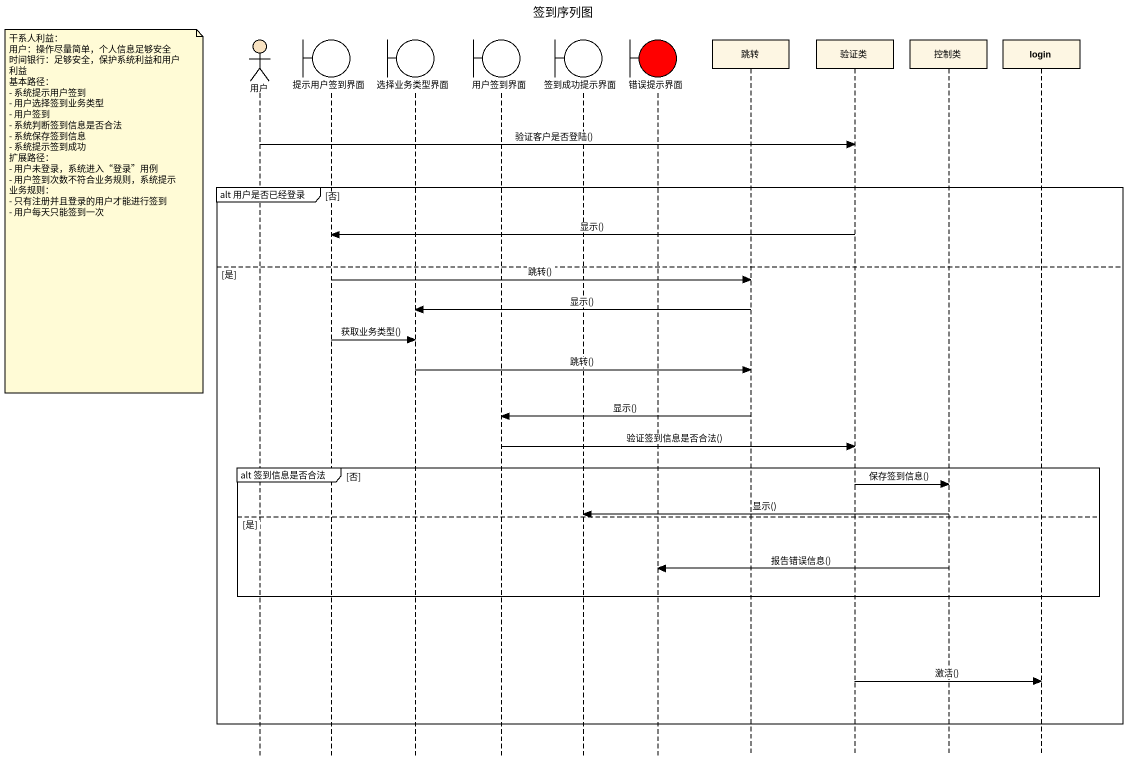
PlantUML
@startuml
title 签到序列图
hide footbox
actor 用户 #F8E2C1
boundary 提示用户签到界面
boundary 选择业务类型界面
boundary 用户签到界面
boundary 签到成功提示界面
boundary 错误提示界面 #FF0000
participant 跳转
participant 验证类
participant 控制类
participant login

用户 -> 验证类 : 验证客户是否登陆()
group alt 用户是否已经登录 [否]
  note left of 用户
    干系人利益：
    用户：操作尽量简单，个人信息足够安全
    时间银行：足够安全，保护系统利益和用户利益
    基本路径：
    - 系统提示用户签到
    - 用户选择签到业务类型
    - 用户签到
    - 系统判断签到信息是否合法
    - 系统保存签到信息
    - 系统提示签到成功
    扩展路径：
    - 用户未登录，系统进入“登录”用例
    - 用户签到次数不符合业务规则，系统提示
    业务规则：
    - 只有注册并且登录的用户才能进行签到
    - 用户每天只能签到一次
  end note
  验证类 -> 提示用户签到界面 : 显示()
else 是
  提示用户签到界面 -> 跳转 : 跳转()
  跳转 -> 选择业务类型界面 : 显示()
  提示用户签到界面 -> 选择业务类型界面 : 获取业务类型()
  选择业务类型界面 -> 跳转 : 跳转()
  跳转 -> 用户签到界面 : 显示()
  用户签到界面 -> 验证类 : 验证签到信息是否合法()
  group alt 签到信息是否合法 [否]
    验证类 -> 控制类 : 保存签到信息()
    控制类 -> 签到成功提示界面 : 显示()
  else 是
    控制类 -> 错误提示界面 : 报告错误信息()
  end
  验证类 -> login : 激活()
end
@enduml
